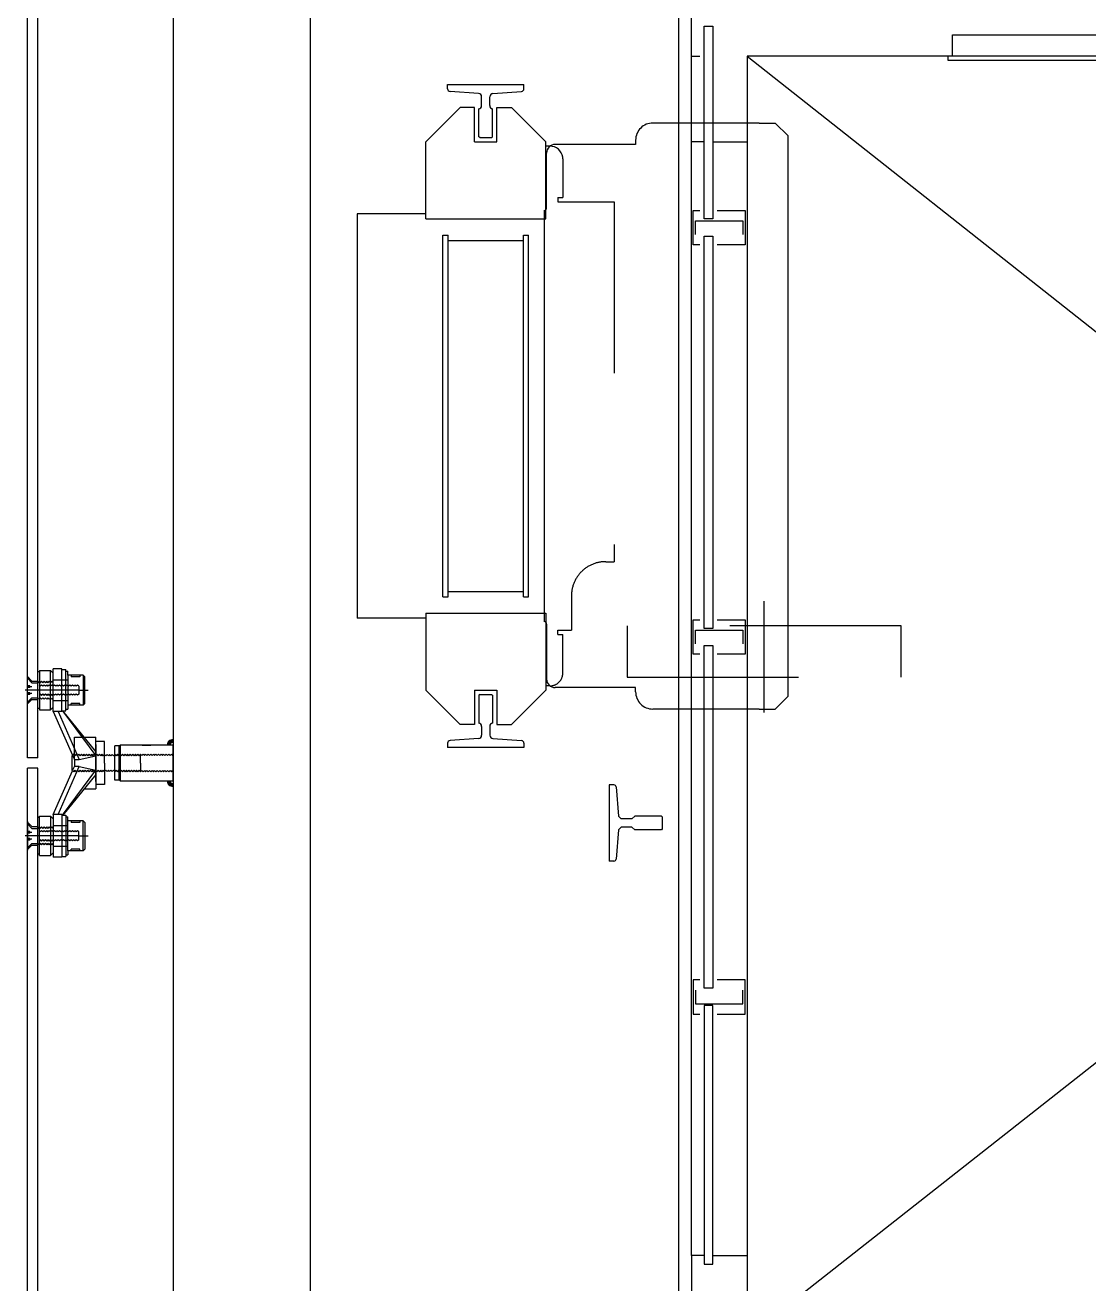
# Model space of a CAD drawing. Header units: millimetres. Extents: x -7718 to 421089, y 87466 to 341395.
# Drawn here: x 307850 to 309092, y 213946 to 215415 of the extents above; entities that cross this region are included whole.
import ezdxf

# ---------------------------------------------------------------- set-up
doc = ezdxf.new("R2010")
doc.units = ezdxf.units.MM
doc.header["$LTSCALE"] = 200
doc.header["$MEASUREMENT"] = 0
for name, pattern in [('CENTER', [65, 60, -2, 1, -2]), ('CENTER1', [8, 6, -1, 0, -1]), ('DASH_2', [34, 30, -1.5, 1, -1.5]), ('HIDDEN', [2, 1, -1])]:
    doc.linetypes.add(name, pattern=pattern)
doc.layers.add('e-plan', color=9, linetype='CONTINUOUS')

msp = doc.modelspace()

# ---------------------------------------------------------------- linework, layer by layer
at = {"layer": 'e-plan'}
for p, q in [((307852.6, 214559.6), (307852.6, 216148.6)), ((307864.6, 214559.6), (307864.6, 216148.6)), ((308022.6, 215859.4), (308022.6, 213608.6)), ((308182.6, 215825.3), (308182.6, 213608.6)), ((308642.6, 215188.6), (308642.6, 215413.6)), ((308642.6, 215413.6), (308652.6, 215413.6)), ((308652.6, 215413.6), (308652.6, 215188.6)), ((308932.5, 215378.6), (308932.5, 215403.6)), ((308932.5, 215403.6), (309102.5, 215403.6)), ((308627.6, 215278.6), (308627.6, 215378.6)), ((308627.6, 215378.6), (308637.6, 215378.6)), ((308692.6, 215378.6), (308692.6, 215300.6)), ((309142.6, 215378.6), (308692.6, 215378.6)), ((308927.5, 215373.6), (308927.5, 215378.6)), ((309107.5, 215373.6), (308927.5, 215373.6)), ((308343.1, 215340.5), (308343.1, 215345.6)), ((308343.1, 215345.6), (308432.1, 215345.6)), ((308432.1, 215340.5), (308432.1, 215345.6)), ((308379.1, 215335.1), (308345.9, 215337.5)), ((308382.8, 215320.9), (308382.8, 215331.1)), ((308392.3, 215320.9), (308392.3, 215331.1)), ((308396, 215335.1), (308429.3, 215337.5)), ((308317.6, 215278.6), (308357.6, 215318.6)), ((308374.6, 215318.6), (308357.6, 215318.6)), ((308374.6, 215278.6), (308374.6, 215318.6)), ((308379.6, 215284.6), (308379.6, 215317)), ((308395.5, 215284.6), (308395.5, 215317)), ((308400.6, 215278.6), (308400.6, 215318.6)), ((308400.6, 215318.6), (308417.6, 215318.6)), ((308457.6, 215278.6), (308417.6, 215318.6)), ((308706.6, 215300.6), (308582.6, 215300.6)), ((308706.6, 215300.6), (308725.6, 215300.6)), ((308740.6, 215285.6), (308725.6, 215300.6)), ((308380.6, 215283.6), (308379.6, 215284.6)), ((308394.5, 215283.6), (308395.5, 215284.6)), ((308740.6, 214631.6), (308740.6, 215285.6)), ((308317.6, 215188.6), (308317.6, 215278.6)), ((308374.6, 215278.6), (308400.6, 215278.6)), ((308380.6, 215283.6), (308394.5, 215283.6)), ((308457.6, 215188.6), (308457.6, 215278.6)), ((308462.6, 215273.6), (308457.6, 215273.6)), ((308553.6, 215275.6), (308468.6, 215275.6)), ((308562.6, 215275.6), (308553.6, 215275.6)), ((308562.6, 215280.6), (308562.6, 215275.6)), ((308642.6, 215278.6), (308627.6, 215278.6)), ((308652.6, 215278.6), (308692.6, 215278.6)), ((308458.6, 215201.6), (308458.6, 215265.6)), ((308477.6, 215258.6), (308477.6, 215213.6)), ((308471.6, 215213.6), (308477.6, 215213.6)), ((308471.6, 215213.6), (308471.6, 215208.6)), ((308455.6, 215198.6), (308455.6, 214718.6)), ((308471.6, 215208.6), (308537.6, 215208.6)), ((308629.6, 215158.6), (308629.6, 215198.6)), ((308629.6, 215198.6), (308637.6, 215198.6)), ((308657.6, 215198.6), (308690.6, 215198.6)), ((308690.6, 215198.6), (308690.6, 215158.6)), ((308237.6, 215194.6), (308237.6, 214722.6)), ((308317.6, 215194.6), (308237.6, 215194.6)), ((308317.6, 215188.6), (308457.6, 215188.6)), ((308632.6, 215170.6), (308632.6, 215186.6)), ((308632.6, 215186.6), (308687.6, 215186.6)), ((308652.6, 215188.6), (308642.6, 215188.6)), ((308687.6, 215186.6), (308687.6, 215170.6)), ((308337.6, 214747.6), (308337.6, 215169.6)), ((308337.6, 215169.6), (308343.6, 215169.6)), ((308343.6, 214747.6), (308343.6, 215169.6)), ((308431.6, 214747.6), (308431.6, 215169.6)), ((308431.6, 215169.6), (308437.6, 215169.6)), ((308437.6, 214747.6), (308437.6, 215169.6)), ((308642.6, 214710.6), (308642.6, 215168.6)), ((308642.6, 215168.6), (308652.6, 215168.6)), ((308652.6, 215168.6), (308652.6, 214710.6)), ((308343.6, 215163.6), (308431.6, 215163.6)), ((308637.6, 215158.6), (308629.6, 215158.6)), ((308690.6, 215158.6), (308657.6, 215158.6)), ((308337.6, 214747.6), (308343.6, 214747.6)), ((308343.6, 214753.6), (308431.6, 214753.6)), ((308431.6, 214747.6), (308437.6, 214747.6)), ((308317.6, 214728.6), (308457.6, 214728.6)), ((308317.6, 214728.6), (308317.6, 214638.6)), ((308457.6, 214728.6), (308457.6, 214638.6)), ((308317.6, 214722.6), (308237.6, 214722.6)), ((308458.6, 214715.6), (308458.6, 214651.6)), ((308629.6, 214680.6), (308629.6, 214720.6)), ((308629.6, 214720.6), (308637.6, 214720.6)), ((308657.6, 214720.6), (308690.6, 214720.6)), ((308690.6, 214720.6), (308690.6, 214680.6)), ((308632.6, 214692.6), (308632.6, 214708.6)), ((308632.6, 214708.6), (308687.6, 214708.6)), ((308652.6, 214710.6), (308642.6, 214710.6)), ((308687.6, 214708.6), (308687.6, 214692.6)), ((308642.6, 214290.6), (308642.6, 214690.6)), ((308642.6, 214690.6), (308652.6, 214690.6)), ((308652.6, 214690.6), (308652.6, 214290.6)), ((308637.6, 214680.6), (308629.6, 214680.6)), ((308690.6, 214680.6), (308657.6, 214680.6)), ((308317.6, 214638.6), (308357.6, 214598.6)), ((308374.6, 214638.6), (308400.6, 214638.6)), ((308374.6, 214638.6), (308374.6, 214598.6)), ((308400.6, 214638.6), (308400.6, 214598.6)), ((308457.6, 214638.6), (308417.6, 214598.6)), ((308562.6, 214641.6), (308468.6, 214641.6)), ((308562.6, 214636.6), (308562.6, 214641.6)), ((308380.6, 214633.6), (308379.6, 214632.6)), ((308379.6, 214632.6), (308379.6, 214600.2)), ((308380.6, 214633.6), (308394.5, 214633.6)), ((308394.5, 214633.6), (308395.5, 214632.6)), ((308395.5, 214632.6), (308395.5, 214600.2)), ((308740.6, 214631.6), (308725.6, 214616.6)), ((308706.6, 214616.6), (308582.6, 214616.6)), ((308692.6, 214616.6), (308692.6, 213878.6)), ((308706.6, 214616.6), (308725.6, 214616.6)), ((308374.6, 214598.6), (308357.6, 214598.6)), ((308382.8, 214596.3), (308382.8, 214586.1)), ((308392.3, 214596.3), (308392.3, 214586.1)), ((308400.6, 214598.6), (308417.6, 214598.6)), ((308379.1, 214582.1), (308345.9, 214579.7)), ((308396, 214582.1), (308429.3, 214579.7)), ((308022.6, 214532.6), (308022.6, 214574.6)), ((308343.1, 214576.7), (308343.1, 214571.6)), ((308432.1, 214571.6), (308343.1, 214571.6)), ((308432.1, 214576.7), (308432.1, 214571.6)), ((307864.6, 214559.6), (307852.6, 214559.6)), ((307852.6, 213620.6), (307852.6, 214547.6)), ((307864.6, 214547.6), (307852.6, 214547.6)), ((307864.6, 213620.6), (307864.6, 214547.6)), ((308531.6, 214528.1), (308531.6, 214439.1)), ((308537.2, 214528.1), (308531.6, 214528.1)), ((308539.7, 214525.7), (308542.4, 214491.6)), ((308542.4, 214491.6), (308545.6, 214488.3)), ((308561.6, 214491.6), (308558.3, 214488.3)), ((308592.6, 214491.6), (308561.6, 214491.6)), ((308593.6, 214490.6), (308592.6, 214491.6)), ((308542.4, 214475.6), (308545.6, 214478.8)), ((308558.3, 214488.3), (308545.6, 214488.3)), ((308558.3, 214478.8), (308545.6, 214478.8)), ((308561.6, 214475.6), (308558.3, 214478.8)), ((308593.6, 214476.6), (308592.6, 214475.6)), ((308593.6, 214490.6), (308593.6, 214476.6)), ((308542.4, 214475.6), (308539.7, 214441.4)), ((308592.6, 214475.6), (308561.6, 214475.6)), ((308537.2, 214439.1), (308531.6, 214439.1)), ((308637.6, 214300.6), (308629.6, 214300.6)), ((308629.6, 214300.6), (308629.6, 214260.6)), ((308690.6, 214300.6), (308657.6, 214300.6)), ((308690.6, 214260.6), (308690.6, 214300.6)), ((308632.6, 214288.6), (308632.6, 214272.6)), ((308652.6, 214290.6), (308642.6, 214290.6)), ((308687.6, 214272.6), (308687.6, 214288.6)), ((308632.6, 214272.6), (308687.6, 214272.6)), ((308652.6, 214270.6), (308642.6, 214270.6)), ((308642.6, 214270.6), (308642.6, 213968.6)), ((308652.6, 213968.6), (308652.6, 214270.6)), ((308629.6, 214260.6), (308637.6, 214260.6)), ((308657.6, 214260.6), (308690.6, 214260.6)), ((308642.6, 213978.6), (308627.6, 213978.6)), ((308627.6, 213978.6), (308627.6, 213878.6)), ((308652.6, 213978.6), (308692.6, 213978.6)), ((308642.6, 213968.6), (308652.6, 213968.6))]:
    msp.add_line(p, q, dxfattribs=at)
at = {"layer": 'e-plan', "linetype": 'Continuous'}
for p, q in [((308612.6, 215433.6), (308612.6, 215300.6)), ((308627.6, 215300.6), (308627.6, 215443.6)), ((307852.6, 214621.8), (307852.6, 214655.4)), ((307857.8, 214649.3), (307852.6, 214654.6)), ((307866.6, 214660.1), (307864.6, 214660.1)), ((307866.6, 214661.6), (307879.6, 214661.6)), ((307866.6, 214661.6), (307866.6, 214648.6)), ((307879.6, 214647.3), (307879.6, 214661.6)), ((307882.6, 214647.6), (307882.6, 214663.6)), ((307892.6, 214663.6), (307882.6, 214663.6)), ((307892.6, 214613.6), (307892.6, 214663.6)), ((307892.6, 214662.6), (307897.6, 214662.6)), ((307897.6, 214614.6), (307897.6, 214662.6)), ((307897.6, 214660.6), (307899.6, 214660.6)), ((307917.6, 214656.1), (307899.6, 214656.1)), ((307913.6, 214654.1), (307903.6, 214654.1)), ((307919.6, 214654.1), (307917.6, 214656.1)), ((307919.6, 214623.1), (307919.6, 214654.1)), ((307855.6, 214641.9), (307855.6, 214643.3)), ((307857.8, 214649.3), (307864.6, 214649.3)), ((307857.8, 214647.3), (307864.6, 214647.3)), ((307866.6, 214648.3), (307866.6, 214644.4)), ((307866.6, 214644.1), (307866.6, 214633.1)), ((307879.6, 214615.6), (307879.6, 214647.3)), ((307882.6, 214634.1), (307882.6, 214647.3)), ((307857.8, 214627.8), (307852.6, 214622.6)), ((307855.6, 214633.9), (307855.6, 214635.3)), ((307857.8, 214629.8), (307864.6, 214629.8)), ((307857.8, 214627.8), (307864.6, 214627.8)), ((307866.6, 214632.8), (307866.6, 214628.8)), ((307866.6, 214628.6), (307866.6, 214617.1)), ((307882.6, 214629.8), (307882.6, 214633.8)), ((307882.6, 214613.6), (307882.6, 214629.6)), ((307913.6, 214623.1), (307903.6, 214623.1)), ((307917.6, 214621.1), (307919.6, 214623.1)), ((307866.6, 214617.1), (307864.6, 214617.1)), ((307866.6, 214617.1), (307866.6, 214615.6)), ((307866.6, 214615.6), (307879.6, 214615.6)), ((307892.6, 214613.6), (307882.6, 214613.6)), ((307882.8, 214613.6), (307905.3, 214562.6)), ((307888.3, 214613.6), (307913, 214557.5)), ((307892.6, 214614.6), (307897.6, 214614.6)), ((307893.6, 214614.6), (307932.6, 214561.9)), ((307932.6, 214566.9), (307893.8, 214614.6)), ((307897.6, 214616.6), (307899.6, 214616.6)), ((307917.6, 214621.1), (307899.6, 214621.1)), ((308612.6, 214616.6), (308612.6, 213823.6)), ((308627.6, 213978.6), (308627.6, 214616.6)), ((307907.6, 214557.5), (307907.6, 214583.6)), ((307907.6, 214583.6), (307932.6, 214583.6)), ((307932.6, 214553.6), (307932.6, 214583.6)), ((307932.6, 214575.1), (307932.6, 214553.6)), ((307932.6, 214575.1), (307932.6, 214553.6)), ((307942.6, 214563.9), (307942.6, 214578.6)), ((307959.7, 214573.6), (307954.7, 214573.6)), ((307954.7, 214563.8), (307954.7, 214573.6)), ((307959.7, 214573.6), (307960.7, 214574.6)), ((307959.7, 214533.6), (307959.7, 214573.6)), ((308022.6, 214574.6), (307960.7, 214574.6)), ((307960.7, 214574.6), (307960.7, 214532.6)), ((307986.7, 214574.6), (307996.6, 214574.6)), ((307888.3, 214493.6), (307913, 214549.7)), ((307904.9, 214544.9), (307904.9, 214562.3)), ((307905.4, 214562.4), (307907.6, 214557.5)), ((307905.4, 214544.8), (307907.6, 214549.7)), ((307907.6, 214557.5), (307907.6, 214549.7)), ((307907.6, 214557.5), (307913, 214557.5)), ((307913, 214549.7), (307907.6, 214549.7)), ((307913, 214557.5), (307932.6, 214561.8)), ((307913, 214549.7), (307932.6, 214545.3)), ((307932.6, 214553.6), (307932.6, 214523.6)), ((307932.6, 214532.1), (307932.6, 214553.6)), ((307932.6, 214553.6), (307932.6, 214532.1)), ((307942.6, 214553.6), (307942.6, 214563.6)), ((307942.6, 214553.6), (307942.6, 214543.6)), ((307954.7, 214543.7), (307954.7, 214563.5)), ((307882.8, 214493.6), (307905.3, 214544.6)), ((307893.6, 214492.6), (307932.6, 214545.3)), ((307932.6, 214540.3), (307893.8, 214492.6)), ((307942.6, 214543.3), (307942.6, 214528.6)), ((307954.7, 214533.6), (307954.7, 214543.4)), ((307919, 214523.6), (307932.6, 214523.6)), ((307959.7, 214533.6), (307954.7, 214533.6)), ((307960.7, 214532.6), (307959.7, 214533.6)), ((307960.7, 214532.6), (308022.6, 214532.6)), ((307866.6, 214490.1), (307866.6, 214491.6)), ((307866.6, 214491.6), (307879.6, 214491.6)), ((307879.6, 214491.6), (307879.6, 214459.8)), ((307882.6, 214493.6), (307882.6, 214477.6)), ((307892.6, 214493.6), (307882.6, 214493.6)), ((307892.6, 214493.6), (307892.6, 214443.6)), ((307892.6, 214492.6), (307897.6, 214492.6)), ((307897.6, 214492.6), (307897.6, 214444.6)), ((307852.6, 214485.4), (307852.6, 214451.8)), ((307857.8, 214479.3), (307852.6, 214484.6)), ((307857.8, 214479.3), (307864.6, 214479.3)), ((307857.8, 214477.3), (307864.6, 214477.3)), ((307866.6, 214490.1), (307864.6, 214490.1)), ((307866.6, 214478.6), (307866.6, 214490.1)), ((307866.6, 214474.4), (307866.6, 214478.3)), ((307882.6, 214477.3), (307882.6, 214473.4)), ((307897.6, 214490.6), (307899.6, 214490.6)), ((307917.6, 214486.1), (307899.6, 214486.1)), ((307913.6, 214484.1), (307903.6, 214484.1)), ((307917.6, 214486.1), (307919.6, 214484.1)), ((307919.6, 214484.1), (307919.6, 214453.1)), ((307855.6, 214473.3), (307855.6, 214471.9)), ((307855.6, 214465.3), (307855.6, 214463.9)), ((307866.6, 214463.1), (307866.6, 214474.1)), ((307866.6, 214458.8), (307866.6, 214462.8)), ((307882.6, 214473.1), (307882.6, 214459.8)), ((307857.8, 214457.8), (307852.6, 214452.6)), ((307857.8, 214459.8), (307864.6, 214459.8)), ((307857.8, 214457.8), (307864.6, 214457.8)), ((307866.6, 214447.1), (307864.6, 214447.1)), ((307866.6, 214445.6), (307866.6, 214458.6)), ((307879.6, 214459.8), (307879.6, 214445.6)), ((307882.6, 214459.6), (307882.6, 214443.6)), ((307917.6, 214451.1), (307899.6, 214451.1)), ((307913.6, 214453.1), (307903.6, 214453.1)), ((307919.6, 214453.1), (307917.6, 214451.1)), ((307866.6, 214445.6), (307879.6, 214445.6)), ((307892.6, 214443.6), (307882.6, 214443.6)), ((307892.6, 214444.6), (307897.6, 214444.6)), ((307897.6, 214446.6), (307899.6, 214446.6))]:
    msp.add_line(p, q, dxfattribs=at)
at = {"layer": 'e-plan', "ltscale": 2}
for p, q in [((308692.6, 213883.6), (310592.6, 215378.6)), ((308692.6, 215378.6), (310592.6, 213878.6))]:
    msp.add_line(p, q, dxfattribs=at)
at = {"layer": 'e-plan', "linetype": 'CENTER'}
for p, q in [((308612.6, 215300.6), (308612.6, 214616.6)), ((308627.6, 214616.6), (308627.6, 215300.6)), ((308692.6, 215300.6), (308692.6, 214616.6)), ((308712.6, 214612.6), (308712.6, 214742.5))]:
    msp.add_line(p, q, dxfattribs=at)
at = {"layer": 'e-plan', "linetype": 'HIDDEN'}
for p, q in [((308537.6, 215208.6), (308537.6, 214788.6)), ((308527.6, 214788.6), (308537.6, 214788.6)), ((308487.6, 214748.6), (308487.6, 214708.6)), ((308872.6, 214713.6), (308552.6, 214713.6)), ((308552.6, 214713.6), (308552.6, 214653.6)), ((308872.6, 214653.6), (308872.6, 214713.6)), ((308471.6, 214708.6), (308487.6, 214708.6)), ((308471.6, 214703.6), (308471.6, 214708.6)), ((308471.6, 214703.6), (308477.6, 214703.6)), ((308477.6, 214658.6), (308477.6, 214703.6)), ((308552.6, 214653.6), (308872.6, 214653.6)), ((308462.6, 214643.6), (308457.6, 214643.6))]:
    msp.add_line(p, q, dxfattribs=at)
at = {"layer": 'e-plan', "linetype": 'CENTER1'}
for p, q in [((307852.6, 214652.6), (307857.8, 214647.3)), ((307879.6, 214661.6), (307882.6, 214658.6)), ((307899.6, 214656.1), (307899.6, 214660.6)), ((307899.6, 214656.1), (307899.6, 214618.4)), ((307903.6, 214656.1), (307903.6, 214654.1)), ((307913.6, 214656.1), (307913.6, 214654.1)), ((307917.6, 214656.1), (307917.6, 214621.1)), ((307912.6, 214638.6), (307850, 214638.6)), ((307855.3, 214643.6), (307852.6, 214643.6)), ((307857.6, 214642.6), (307852.6, 214642.6)), ((307855.3, 214641.6), (307852.6, 214641.6)), ((307866.1, 214648.8), (307864.6, 214647.3)), ((307867.6, 214647.3), (307866.1, 214648.8)), ((307867.6, 214647.6), (307866.6, 214648.6)), ((307867.6, 214643.4), (307866.6, 214644.4)), ((307867.6, 214643.1), (307866.6, 214644.1)), ((307867.6, 214643.1), (307866.6, 214644.1)), ((307869.1, 214649.1), (307867.6, 214647.6)), ((307869.1, 214648.8), (307867.6, 214647.3)), ((307869.1, 214644.9), (307867.6, 214643.4)), ((307869.1, 214644.6), (307867.6, 214643.1)), ((307869.1, 214644.6), (307867.6, 214643.1)), ((307870.6, 214647.6), (307869.1, 214649.1)), ((307870.6, 214647.3), (307869.1, 214648.8)), ((307870.6, 214643.4), (307869.1, 214644.9)), ((307870.6, 214643.1), (307869.1, 214644.6)), ((307870.6, 214643.1), (307869.1, 214644.6)), ((307872.1, 214649.1), (307870.6, 214647.6)), ((307872.1, 214648.8), (307870.6, 214647.3)), ((307872.1, 214644.9), (307870.6, 214643.4)), ((307872.1, 214644.6), (307870.6, 214643.1)), ((307872.1, 214644.6), (307870.6, 214643.1)), ((307873.6, 214647.6), (307872.1, 214649.1)), ((307873.6, 214647.3), (307872.1, 214648.8)), ((307873.6, 214643.4), (307872.1, 214644.9)), ((307873.6, 214643.1), (307872.1, 214644.6)), ((307873.6, 214643.1), (307872.1, 214644.6)), ((307875.1, 214649.1), (307873.6, 214647.6)), ((307875.1, 214648.8), (307873.6, 214647.3)), ((307875.1, 214644.9), (307873.6, 214643.4)), ((307875.1, 214644.6), (307873.6, 214643.1)), ((307875.1, 214644.6), (307873.6, 214643.1)), ((307876.6, 214647.6), (307875.1, 214649.1)), ((307876.6, 214647.3), (307875.1, 214648.8)), ((307876.6, 214643.4), (307875.1, 214644.9)), ((307876.6, 214643.1), (307875.1, 214644.6)), ((307876.6, 214643.1), (307875.1, 214644.6)), ((307878.1, 214649.1), (307876.6, 214647.6)), ((307878.1, 214648.8), (307876.6, 214647.3)), ((307878.1, 214644.9), (307876.6, 214643.4)), ((307878.1, 214644.6), (307876.6, 214643.1)), ((307878.1, 214644.6), (307876.6, 214643.1)), ((307879.6, 214647.6), (307878.1, 214649.1)), ((307879.6, 214647.3), (307878.1, 214648.8)), ((307879.6, 214643.4), (307878.1, 214644.9)), ((307879.6, 214643.1), (307878.1, 214644.6)), ((307879.6, 214643.1), (307878.1, 214644.6)), ((307881.1, 214649.1), (307879.6, 214647.6)), ((307881.1, 214648.8), (307879.6, 214647.3)), ((307881.1, 214644.9), (307879.6, 214643.4)), ((307881.1, 214644.6), (307879.6, 214643.1)), ((307881.1, 214644.6), (307879.6, 214643.1)), ((307882.6, 214647.6), (307881.1, 214649.1)), ((307882.6, 214647.3), (307881.1, 214648.8)), ((307882.6, 214643.4), (307881.1, 214644.9)), ((307882.6, 214643.1), (307881.1, 214644.6)), ((307882.6, 214643.1), (307881.1, 214644.6)), ((307884.1, 214644.6), (307882.6, 214643.1)), ((307885.6, 214643.1), (307884.1, 214644.6)), ((307887.1, 214644.6), (307885.6, 214643.1)), ((307888.6, 214643.1), (307887.1, 214644.6)), ((307890.1, 214644.6), (307888.6, 214643.1)), ((307891.6, 214643.1), (307890.1, 214644.6)), ((307893.1, 214644.6), (307891.6, 214643.1)), ((307894.6, 214643.1), (307893.1, 214644.6)), ((307896.1, 214644.6), (307894.6, 214643.1)), ((307897.6, 214643.1), (307896.1, 214644.6)), ((307899.1, 214644.6), (307897.6, 214643.1)), ((307900.6, 214643.1), (307899.1, 214644.6)), ((307902.1, 214644.6), (307900.6, 214643.1)), ((307903.6, 214643.1), (307902.1, 214644.6)), ((307905.1, 214644.6), (307903.6, 214643.1)), ((307906.6, 214643.1), (307905.1, 214644.6)), ((307908.1, 214644.6), (307906.6, 214643.1)), ((307909.6, 214643.1), (307908.1, 214644.6)), ((307911.1, 214644.6), (307909.6, 214643.1)), ((307912.6, 214643.1), (307911.1, 214644.6)), ((307912.6, 214643.1), (307912.6, 214634.1)), ((307912.6, 214638.6), (307923.6, 214638.6)), ((307855.3, 214635.6), (307852.6, 214635.6)), ((307857.6, 214634.6), (307852.6, 214634.6)), ((307855.3, 214633.6), (307852.6, 214633.6)), ((307852.6, 214624.6), (307857.8, 214629.8)), ((307866.1, 214628.3), (307864.6, 214629.8)), ((307867.6, 214629.8), (307866.1, 214628.3)), ((307867.6, 214629.8), (307866.1, 214628.3)), ((307867.6, 214634.1), (307866.6, 214633.1)), ((307867.6, 214634.1), (307866.6, 214633.1)), ((307867.6, 214634.1), (307866.6, 214633.1)), ((307867.6, 214633.8), (307866.6, 214632.8)), ((307867.6, 214629.6), (307866.6, 214628.6)), ((307869.1, 214632.6), (307867.6, 214634.1)), ((307869.1, 214632.6), (307867.6, 214634.1)), ((307869.1, 214632.6), (307867.6, 214634.1)), ((307869.1, 214632.3), (307867.6, 214633.8)), ((307869.1, 214628.3), (307867.6, 214629.8)), ((307869.1, 214628.3), (307867.6, 214629.8)), ((307869.1, 214628.1), (307867.6, 214629.6)), ((307870.6, 214634.1), (307869.1, 214632.6)), ((307870.6, 214634.1), (307869.1, 214632.6)), ((307870.6, 214634.1), (307869.1, 214632.6)), ((307870.6, 214633.8), (307869.1, 214632.3)), ((307870.6, 214629.8), (307869.1, 214628.3)), ((307870.6, 214629.8), (307869.1, 214628.3)), ((307870.6, 214629.6), (307869.1, 214628.1)), ((307872.1, 214632.6), (307870.6, 214634.1)), ((307872.1, 214632.6), (307870.6, 214634.1)), ((307872.1, 214632.6), (307870.6, 214634.1)), ((307872.1, 214632.3), (307870.6, 214633.8)), ((307872.1, 214628.3), (307870.6, 214629.8)), ((307872.1, 214628.3), (307870.6, 214629.8)), ((307872.1, 214628.1), (307870.6, 214629.6)), ((307873.6, 214634.1), (307872.1, 214632.6)), ((307873.6, 214634.1), (307872.1, 214632.6)), ((307873.6, 214634.1), (307872.1, 214632.6)), ((307873.6, 214633.8), (307872.1, 214632.3)), ((307873.6, 214629.8), (307872.1, 214628.3)), ((307873.6, 214629.8), (307872.1, 214628.3)), ((307873.6, 214629.6), (307872.1, 214628.1)), ((307875.1, 214632.6), (307873.6, 214634.1)), ((307875.1, 214632.6), (307873.6, 214634.1)), ((307875.1, 214632.6), (307873.6, 214634.1)), ((307875.1, 214632.3), (307873.6, 214633.8)), ((307875.1, 214628.3), (307873.6, 214629.8)), ((307875.1, 214628.3), (307873.6, 214629.8)), ((307875.1, 214628.1), (307873.6, 214629.6)), ((307876.6, 214634.1), (307875.1, 214632.6)), ((307876.6, 214634.1), (307875.1, 214632.6)), ((307876.6, 214634.1), (307875.1, 214632.6)), ((307876.6, 214633.8), (307875.1, 214632.3)), ((307876.6, 214629.8), (307875.1, 214628.3)), ((307876.6, 214629.8), (307875.1, 214628.3)), ((307876.6, 214629.6), (307875.1, 214628.1)), ((307878.1, 214632.6), (307876.6, 214634.1)), ((307878.1, 214632.6), (307876.6, 214634.1)), ((307878.1, 214632.6), (307876.6, 214634.1)), ((307878.1, 214632.3), (307876.6, 214633.8)), ((307878.1, 214628.3), (307876.6, 214629.8)), ((307878.1, 214628.3), (307876.6, 214629.8)), ((307878.1, 214628.1), (307876.6, 214629.6)), ((307879.6, 214634.1), (307878.1, 214632.6)), ((307879.6, 214634.1), (307878.1, 214632.6)), ((307879.6, 214634.1), (307878.1, 214632.6)), ((307879.6, 214633.8), (307878.1, 214632.3)), ((307879.6, 214629.8), (307878.1, 214628.3)), ((307879.6, 214629.8), (307878.1, 214628.3)), ((307879.6, 214629.6), (307878.1, 214628.1)), ((307881.1, 214632.6), (307879.6, 214634.1)), ((307881.1, 214632.6), (307879.6, 214634.1)), ((307881.1, 214632.6), (307879.6, 214634.1)), ((307881.1, 214632.3), (307879.6, 214633.8)), ((307881.1, 214628.3), (307879.6, 214629.8)), ((307881.1, 214628.3), (307879.6, 214629.8)), ((307881.1, 214628.1), (307879.6, 214629.6)), ((307882.6, 214634.1), (307881.1, 214632.6)), ((307882.6, 214634.1), (307881.1, 214632.6)), ((307882.6, 214634.1), (307881.1, 214632.6)), ((307882.6, 214633.8), (307881.1, 214632.3)), ((307882.6, 214629.8), (307881.1, 214628.3)), ((307882.6, 214629.8), (307881.1, 214628.3)), ((307882.6, 214629.6), (307881.1, 214628.1)), ((307884.1, 214632.6), (307882.6, 214634.1)), ((307885.6, 214634.1), (307884.1, 214632.6)), ((307887.1, 214632.6), (307885.6, 214634.1)), ((307888.6, 214634.1), (307887.1, 214632.6)), ((307890.1, 214632.6), (307888.6, 214634.1)), ((307891.6, 214634.1), (307890.1, 214632.6)), ((307893.1, 214632.6), (307891.6, 214634.1)), ((307894.6, 214634.1), (307893.1, 214632.6)), ((307896.1, 214632.6), (307894.6, 214634.1)), ((307897.6, 214634.1), (307896.1, 214632.6)), ((307899.1, 214632.6), (307897.6, 214634.1)), ((307900.6, 214634.1), (307899.1, 214632.6)), ((307902.1, 214632.6), (307900.6, 214634.1)), ((307903.6, 214634.1), (307902.1, 214632.6)), ((307905.1, 214632.6), (307903.6, 214634.1)), ((307903.6, 214621.1), (307903.6, 214623.1)), ((307906.6, 214634.1), (307905.1, 214632.6)), ((307908.1, 214632.6), (307906.6, 214634.1)), ((307909.6, 214634.1), (307908.1, 214632.6)), ((307911.1, 214632.6), (307909.6, 214634.1)), ((307912.6, 214634.1), (307911.1, 214632.6)), ((307913.6, 214621.1), (307913.6, 214623.1)), ((307879.6, 214615.6), (307882.6, 214618.6)), ((307899.6, 214618.4), (307899.6, 214616.6)), ((307905.1, 214562.1), (307904.9, 214562.3)), ((307905.1, 214562.1), (307904.9, 214562.3)), ((307906.6, 214563.6), (307905.1, 214562.1)), ((307906.6, 214563.6), (307905.1, 214562.1)), ((307906.6, 214563.9), (307905.3, 214562.6)), ((307908.1, 214562.4), (307906.6, 214563.9)), ((307908.1, 214562.1), (307906.6, 214563.6)), ((307908.1, 214562.1), (307906.6, 214563.6)), ((307909.6, 214563.9), (307908.1, 214562.4)), ((307909.6, 214563.6), (307908.1, 214562.1)), ((307909.6, 214563.6), (307908.1, 214562.1)), ((307911.1, 214562.4), (307909.6, 214563.9)), ((307911.1, 214562.1), (307909.6, 214563.6)), ((307911.1, 214562.1), (307909.6, 214563.6)), ((307912.6, 214563.9), (307911.1, 214562.4)), ((307912.6, 214563.6), (307911.1, 214562.1)), ((307912.6, 214563.6), (307911.1, 214562.1)), ((307914.1, 214562.4), (307912.6, 214563.9)), ((307914.1, 214562.1), (307912.6, 214563.6)), ((307914.1, 214562.1), (307912.6, 214563.6)), ((307915.6, 214563.9), (307914.1, 214562.4)), ((307915.6, 214563.6), (307914.1, 214562.1)), ((307915.6, 214563.6), (307914.1, 214562.1)), ((307917.1, 214562.4), (307915.6, 214563.9)), ((307917.1, 214562.1), (307915.6, 214563.6)), ((307917.1, 214562.1), (307915.6, 214563.6)), ((307918.6, 214563.9), (307917.1, 214562.4)), ((307918.6, 214563.6), (307917.1, 214562.1)), ((307920.1, 214562.4), (307918.6, 214563.9)), ((307920.1, 214562.1), (307918.6, 214563.6)), ((307921.6, 214563.9), (307920.1, 214562.4)), ((307921.6, 214563.6), (307920.1, 214562.1)), ((307923.1, 214562.4), (307921.6, 214563.9)), ((307923.1, 214562.1), (307921.6, 214563.6)), ((307924.6, 214563.9), (307923.1, 214562.4)), ((307924.6, 214563.6), (307923.1, 214562.1)), ((307926.1, 214562.4), (307924.6, 214563.9)), ((307926.1, 214562.1), (307924.6, 214563.6)), ((307927.6, 214563.9), (307926.1, 214562.4)), ((307927.6, 214563.6), (307926.1, 214562.1)), ((307929.1, 214562.4), (307927.6, 214563.9)), ((307929.1, 214562.1), (307927.6, 214563.6)), ((307929.1, 214562.4), (307928.1, 214563.4)), ((307930.6, 214563.9), (307929.1, 214562.4)), ((307930.6, 214563.6), (307929.1, 214562.1)), ((307932.1, 214562.4), (307930.6, 214563.9)), ((307932.1, 214562.1), (307930.6, 214563.6)), ((307933.6, 214563.9), (307932.1, 214562.4)), ((307933.6, 214563.6), (307932.1, 214562.1)), ((307935.1, 214562.4), (307933.6, 214563.9)), ((307935.1, 214562.1), (307933.6, 214563.6)), ((307936.6, 214563.9), (307935.1, 214562.4)), ((307936.6, 214563.6), (307935.1, 214562.1)), ((307938.1, 214562.4), (307936.6, 214563.9)), ((307938.1, 214562.1), (307936.6, 214563.6)), ((307939.6, 214563.9), (307938.1, 214562.4)), ((307939.6, 214563.6), (307938.1, 214562.1)), ((307941.1, 214562.4), (307939.6, 214563.9)), ((307941.1, 214562.1), (307939.6, 214563.6)), ((307941.1, 214562.1), (307940.1, 214563.1)), ((307941.1, 214562.1), (307940.1, 214563.1)), ((307942.6, 214563.9), (307941.1, 214562.4)), ((307942.6, 214563.6), (307941.1, 214562.1)), ((307942.6, 214563.6), (307941.1, 214562.1)), ((307942.6, 214563.6), (307941.1, 214562.1)), ((307944.1, 214562.1), (307942.6, 214563.6)), ((307944.1, 214562.1), (307942.6, 214563.6)), ((307944.1, 214562.1), (307942.6, 214563.6)), ((307945.6, 214563.6), (307944.1, 214562.1)), ((307945.6, 214563.6), (307944.1, 214562.1)), ((307945.6, 214563.6), (307944.1, 214562.1)), ((307947.1, 214562.1), (307945.6, 214563.6)), ((307947.1, 214562.1), (307945.6, 214563.6)), ((307948.6, 214563.6), (307947.1, 214562.1)), ((307948.6, 214563.6), (307947.1, 214562.1)), ((307950.1, 214562.1), (307948.6, 214563.6)), ((307950.1, 214562.1), (307948.6, 214563.6)), ((307951.6, 214563.6), (307950.1, 214562.1)), ((307951.6, 214563.6), (307950.1, 214562.1)), ((307953.1, 214562.1), (307951.6, 214563.6)), ((307953.1, 214562.1), (307951.6, 214563.6)), ((307954.6, 214563.6), (307953.1, 214562.1)), ((307954.6, 214563.6), (307953.1, 214562.1)), ((307956.1, 214562.1), (307954.6, 214563.6)), ((307956.1, 214562.1), (307954.6, 214563.6)), ((307956.1, 214562.4), (307954.7, 214563.8)), ((307957.6, 214563.9), (307956.1, 214562.4)), ((307957.6, 214563.6), (307956.1, 214562.1)), ((307959.1, 214562.4), (307957.6, 214563.9)), ((307959.1, 214562.1), (307957.6, 214563.6)), ((307960.6, 214563.9), (307959.1, 214562.4)), ((307960.6, 214563.6), (307959.1, 214562.1)), ((307962.1, 214562.4), (307960.6, 214563.9)), ((307962.1, 214562.1), (307960.6, 214563.6)), ((307963.6, 214563.9), (307962.1, 214562.4)), ((307963.6, 214563.6), (307962.1, 214562.1)), ((307965.1, 214562.4), (307963.6, 214563.9)), ((307965.1, 214562.1), (307963.6, 214563.6)), ((307966.6, 214563.9), (307965.1, 214562.4)), ((307966.6, 214563.6), (307965.1, 214562.1)), ((307968.1, 214562.4), (307966.6, 214563.9)), ((307968.1, 214562.1), (307966.6, 214563.6)), ((307969.6, 214563.9), (307968.1, 214562.4)), ((307969.6, 214563.6), (307968.1, 214562.1)), ((307971.1, 214562.4), (307969.6, 214563.9)), ((307971.1, 214562.1), (307969.6, 214563.6)), ((307972.6, 214563.9), (307971.1, 214562.4)), ((307972.6, 214563.6), (307971.1, 214562.1)), ((307974.1, 214562.4), (307972.6, 214563.9)), ((307974.1, 214562.1), (307972.6, 214563.6)), ((307975.6, 214563.9), (307974.1, 214562.4)), ((307975.6, 214563.6), (307974.1, 214562.1)), ((307977.1, 214562.4), (307975.6, 214563.9)), ((307977.1, 214562.1), (307975.6, 214563.6)), ((307978.6, 214563.9), (307977.1, 214562.4)), ((307978.6, 214563.6), (307977.1, 214562.1)), ((307980.1, 214562.4), (307978.6, 214563.9)), ((307980.1, 214562.1), (307978.6, 214563.6)), ((307981.6, 214563.9), (307980.1, 214562.4)), ((307981.6, 214563.6), (307980.1, 214562.1)), ((307983.1, 214562.4), (307981.6, 214563.9)), ((307983.1, 214562.1), (307981.6, 214563.6)), ((307984.6, 214563.9), (307983.1, 214562.4)), ((307984.6, 214563.6), (307983.1, 214562.1)), ((307984.6, 214563.9), (307986.1, 214562.4)), ((307984.6, 214553.6), (307984.6, 214563.6)), ((307984.6, 214553.6), (307984.6, 214543.6)), ((307986.1, 214562.4), (307987.6, 214563.9)), ((307987.6, 214563.9), (307989.1, 214562.4)), ((307989.1, 214562.4), (307990.6, 214563.9)), ((307990.6, 214563.9), (307992.1, 214562.4)), ((307992.1, 214562.4), (307993.6, 214563.9)), ((307993.6, 214563.9), (307995.1, 214562.4)), ((307995.1, 214562.4), (307996.6, 214563.9)), ((307996.6, 214563.9), (307998.1, 214562.4)), ((307998.1, 214562.4), (307999.6, 214563.9)), ((307999.6, 214563.9), (308001.1, 214562.4)), ((308001.1, 214562.4), (308002.6, 214563.9)), ((308002.6, 214563.9), (308004.1, 214562.4)), ((308004.1, 214562.4), (308005.6, 214563.9)), ((308005.6, 214563.9), (308007.1, 214562.4)), ((308007.1, 214562.4), (308008.6, 214563.9)), ((308008.6, 214563.9), (308010.1, 214562.4)), ((308010.1, 214562.4), (308011.6, 214563.9)), ((308010.1, 214562.4), (308011.6, 214563.9)), ((308011.6, 214563.9), (308013.1, 214562.4)), ((308013.1, 214562.4), (308014.6, 214563.9)), ((308014.6, 214563.9), (308016.1, 214562.4)), ((308016.1, 214562.4), (308017.6, 214563.9)), ((308017.6, 214563.9), (308019.1, 214562.4)), ((308019.1, 214562.4), (308020.6, 214563.9)), ((308020.6, 214563.9), (308022.1, 214562.4)), ((308022.1, 214562.4), (308022.6, 214562.9)), ((307905.1, 214545.1), (307904.9, 214544.9)), ((307905.1, 214545.1), (307904.9, 214544.9)), ((307906.6, 214543.6), (307905.1, 214545.1)), ((307906.6, 214543.6), (307905.1, 214545.1)), ((307906.6, 214543.3), (307905.3, 214544.6)), ((307908.1, 214545.1), (307906.6, 214543.6)), ((307908.1, 214545.1), (307906.6, 214543.6)), ((307908.1, 214544.8), (307906.6, 214543.3)), ((307909.6, 214543.6), (307908.1, 214545.1)), ((307909.6, 214543.6), (307908.1, 214545.1)), ((307909.6, 214543.3), (307908.1, 214544.8)), ((307911.1, 214545.1), (307909.6, 214543.6)), ((307911.1, 214545.1), (307909.6, 214543.6)), ((307911.1, 214544.8), (307909.6, 214543.3)), ((307912.6, 214543.6), (307911.1, 214545.1)), ((307912.6, 214543.6), (307911.1, 214545.1)), ((307912.6, 214543.3), (307911.1, 214544.8)), ((307914.1, 214545.1), (307912.6, 214543.6)), ((307914.1, 214545.1), (307912.6, 214543.6)), ((307914.1, 214544.8), (307912.6, 214543.3)), ((307915.6, 214543.6), (307914.1, 214545.1)), ((307915.6, 214543.6), (307914.1, 214545.1)), ((307915.6, 214543.3), (307914.1, 214544.8)), ((307917.1, 214545.1), (307915.6, 214543.6)), ((307917.1, 214545.1), (307915.6, 214543.6)), ((307917.1, 214544.8), (307915.6, 214543.3)), ((307918.6, 214543.6), (307917.1, 214545.1)), ((307918.6, 214543.3), (307917.1, 214544.8)), ((307920.1, 214545.1), (307918.6, 214543.6)), ((307920.1, 214544.8), (307918.6, 214543.3)), ((307921.6, 214543.6), (307920.1, 214545.1)), ((307921.6, 214543.3), (307920.1, 214544.8)), ((307923.1, 214545.1), (307921.6, 214543.6)), ((307923.1, 214544.8), (307921.6, 214543.3)), ((307924.6, 214543.6), (307923.1, 214545.1)), ((307924.6, 214543.3), (307923.1, 214544.8)), ((307926.1, 214545.1), (307924.6, 214543.6)), ((307926.1, 214544.8), (307924.6, 214543.3)), ((307927.6, 214543.6), (307926.1, 214545.1)), ((307927.6, 214543.3), (307926.1, 214544.8)), ((307929.1, 214545.1), (307927.6, 214543.6)), ((307929.1, 214544.8), (307927.6, 214543.3)), ((307929.1, 214544.8), (307928.1, 214543.8)), ((307930.6, 214543.6), (307929.1, 214545.1)), ((307930.6, 214543.3), (307929.1, 214544.8)), ((307932.1, 214545.1), (307930.6, 214543.6)), ((307932.1, 214544.8), (307930.6, 214543.3)), ((307933.6, 214543.6), (307932.1, 214545.1)), ((307933.6, 214543.3), (307932.1, 214544.8)), ((307935.1, 214545.1), (307933.6, 214543.6)), ((307935.1, 214544.8), (307933.6, 214543.3)), ((307936.6, 214543.6), (307935.1, 214545.1)), ((307936.6, 214543.3), (307935.1, 214544.8)), ((307938.1, 214545.1), (307936.6, 214543.6)), ((307938.1, 214544.8), (307936.6, 214543.3)), ((307939.6, 214543.6), (307938.1, 214545.1)), ((307939.6, 214543.3), (307938.1, 214544.8)), ((307941.1, 214545.1), (307939.6, 214543.6)), ((307941.1, 214544.8), (307939.6, 214543.3)), ((307941.1, 214545.1), (307940.1, 214544.1)), ((307941.1, 214545.1), (307940.1, 214544.1)), ((307941.1, 214545.1), (307940.1, 214544.1)), ((307941.1, 214545.1), (307940.1, 214544.1)), ((307942.6, 214543.6), (307941.1, 214545.1)), ((307942.6, 214543.6), (307941.1, 214545.1)), ((307942.6, 214543.6), (307941.1, 214545.1)), ((307942.6, 214543.6), (307941.1, 214545.1)), ((307942.6, 214543.6), (307941.1, 214545.1)), ((307942.6, 214543.6), (307941.1, 214545.1)), ((307942.6, 214543.6), (307941.1, 214545.1)), ((307942.6, 214543.6), (307941.1, 214545.1)), ((307942.6, 214543.6), (307941.1, 214545.1)), ((307942.6, 214543.3), (307941.1, 214544.8)), ((307942.6, 214543.3), (307941.1, 214544.8)), ((307942.6, 214543.3), (307941.1, 214544.8)), ((307944.1, 214545.1), (307942.6, 214543.6)), ((307944.1, 214545.1), (307942.6, 214543.6)), ((307944.1, 214545.1), (307942.6, 214543.6)), ((307944.1, 214545.1), (307942.6, 214543.6)), ((307944.1, 214545.1), (307942.6, 214543.6)), ((307944.1, 214545.1), (307942.6, 214543.6)), ((307945.6, 214543.6), (307944.1, 214545.1)), ((307945.6, 214543.6), (307944.1, 214545.1)), ((307945.6, 214543.6), (307944.1, 214545.1)), ((307945.6, 214543.6), (307944.1, 214545.1)), ((307945.6, 214543.6), (307944.1, 214545.1)), ((307945.6, 214543.6), (307944.1, 214545.1)), ((307947.1, 214545.1), (307945.6, 214543.6)), ((307947.1, 214545.1), (307945.6, 214543.6)), ((307947.1, 214545.1), (307945.6, 214543.6)), ((307947.1, 214545.1), (307945.6, 214543.6)), ((307948.6, 214543.6), (307947.1, 214545.1)), ((307948.6, 214543.6), (307947.1, 214545.1)), ((307948.6, 214543.6), (307947.1, 214545.1)), ((307948.6, 214543.6), (307947.1, 214545.1)), ((307950.1, 214545.1), (307948.6, 214543.6)), ((307950.1, 214545.1), (307948.6, 214543.6)), ((307950.1, 214545.1), (307948.6, 214543.6)), ((307950.1, 214545.1), (307948.6, 214543.6)), ((307951.6, 214543.6), (307950.1, 214545.1)), ((307951.6, 214543.6), (307950.1, 214545.1)), ((307951.6, 214543.6), (307950.1, 214545.1)), ((307951.6, 214543.6), (307950.1, 214545.1)), ((307953.1, 214545.1), (307951.6, 214543.6)), ((307953.1, 214545.1), (307951.6, 214543.6)), ((307953.1, 214545.1), (307951.6, 214543.6)), ((307953.1, 214545.1), (307951.6, 214543.6)), ((307954.6, 214543.6), (307953.1, 214545.1)), ((307954.6, 214543.6), (307953.1, 214545.1)), ((307954.6, 214543.6), (307953.1, 214545.1)), ((307954.6, 214543.6), (307953.1, 214545.1)), ((307956.1, 214545.1), (307954.6, 214543.6)), ((307956.1, 214545.1), (307954.6, 214543.6)), ((307956.1, 214545.1), (307954.6, 214543.6)), ((307956.1, 214545.1), (307954.6, 214543.6)), ((307956.1, 214544.8), (307954.7, 214543.4)), ((307957.6, 214543.6), (307956.1, 214545.1)), ((307957.6, 214543.6), (307956.1, 214545.1)), ((307957.6, 214543.3), (307956.1, 214544.8)), ((307959.1, 214545.1), (307957.6, 214543.6)), ((307959.1, 214545.1), (307957.6, 214543.6)), ((307959.1, 214544.8), (307957.6, 214543.3)), ((307960.6, 214543.6), (307959.1, 214545.1)), ((307960.6, 214543.6), (307959.1, 214545.1)), ((307960.6, 214543.3), (307959.1, 214544.8)), ((307962.1, 214545.1), (307960.6, 214543.6)), ((307962.1, 214545.1), (307960.6, 214543.6)), ((307962.1, 214544.8), (307960.6, 214543.3)), ((307963.6, 214543.6), (307962.1, 214545.1)), ((307963.6, 214543.6), (307962.1, 214545.1)), ((307963.6, 214543.3), (307962.1, 214544.8)), ((307965.1, 214545.1), (307963.6, 214543.6)), ((307965.1, 214545.1), (307963.6, 214543.6)), ((307965.1, 214544.8), (307963.6, 214543.3)), ((307966.6, 214543.6), (307965.1, 214545.1)), ((307966.6, 214543.6), (307965.1, 214545.1)), ((307966.6, 214543.3), (307965.1, 214544.8)), ((307968.1, 214545.1), (307966.6, 214543.6)), ((307968.1, 214545.1), (307966.6, 214543.6)), ((307968.1, 214544.8), (307966.6, 214543.3)), ((307969.6, 214543.6), (307968.1, 214545.1)), ((307969.6, 214543.6), (307968.1, 214545.1)), ((307969.6, 214543.3), (307968.1, 214544.8)), ((307971.1, 214545.1), (307969.6, 214543.6)), ((307971.1, 214545.1), (307969.6, 214543.6)), ((307971.1, 214544.8), (307969.6, 214543.3)), ((307972.6, 214543.6), (307971.1, 214545.1)), ((307972.6, 214543.6), (307971.1, 214545.1)), ((307972.6, 214543.3), (307971.1, 214544.8)), ((307974.1, 214545.1), (307972.6, 214543.6)), ((307974.1, 214545.1), (307972.6, 214543.6)), ((307974.1, 214544.8), (307972.6, 214543.3)), ((307975.6, 214543.6), (307974.1, 214545.1)), ((307975.6, 214543.6), (307974.1, 214545.1)), ((307975.6, 214543.3), (307974.1, 214544.8)), ((307977.1, 214545.1), (307975.6, 214543.6)), ((307977.1, 214545.1), (307975.6, 214543.6)), ((307977.1, 214544.8), (307975.6, 214543.3)), ((307978.6, 214543.6), (307977.1, 214545.1)), ((307978.6, 214543.6), (307977.1, 214545.1)), ((307978.6, 214543.3), (307977.1, 214544.8)), ((307980.1, 214545.1), (307978.6, 214543.6)), ((307980.1, 214545.1), (307978.6, 214543.6)), ((307980.1, 214544.8), (307978.6, 214543.3)), ((307981.6, 214543.6), (307980.1, 214545.1)), ((307981.6, 214543.6), (307980.1, 214545.1)), ((307981.6, 214543.3), (307980.1, 214544.8)), ((307983.1, 214545.1), (307981.6, 214543.6)), ((307983.1, 214545.1), (307981.6, 214543.6)), ((307983.1, 214544.8), (307981.6, 214543.3)), ((307984.6, 214543.6), (307983.1, 214545.1)), ((307984.6, 214543.6), (307983.1, 214545.1)), ((307984.6, 214543.3), (307983.1, 214544.8)), ((307984.6, 214543.3), (307986.1, 214544.8)), ((307986.1, 214544.8), (307987.6, 214543.3)), ((307987.6, 214543.3), (307989.1, 214544.8)), ((307989.1, 214544.8), (307990.6, 214543.3)), ((307990.6, 214543.3), (307992.1, 214544.8)), ((307992.1, 214544.8), (307993.6, 214543.3)), ((307993.6, 214543.3), (307995.1, 214544.8)), ((307995.1, 214544.8), (307996.6, 214543.3)), ((307996.6, 214543.3), (307998.1, 214544.8)), ((307998.1, 214544.8), (307999.6, 214543.3)), ((307999.6, 214543.3), (308001.1, 214544.8)), ((308001.1, 214544.8), (308002.6, 214543.3)), ((308002.6, 214543.3), (308004.1, 214544.8)), ((308004.1, 214544.8), (308005.6, 214543.3)), ((308005.6, 214543.3), (308007.1, 214544.8)), ((308007.1, 214544.8), (308008.6, 214543.3)), ((308008.6, 214543.3), (308010.1, 214544.8)), ((308010.1, 214544.8), (308011.6, 214543.3)), ((308010.1, 214544.8), (308011.6, 214543.3)), ((308011.6, 214543.3), (308013.1, 214544.8)), ((308013.1, 214544.8), (308014.6, 214543.3)), ((308014.6, 214543.3), (308016.1, 214544.8)), ((308016.1, 214544.8), (308017.6, 214543.3)), ((308017.6, 214543.3), (308019.1, 214544.8)), ((308019.1, 214544.8), (308020.6, 214543.3)), ((308020.6, 214543.3), (308022.1, 214544.8)), ((308022.1, 214544.8), (308022.6, 214544.3)), ((307879.6, 214491.6), (307882.6, 214488.6)), ((307852.6, 214482.6), (307857.8, 214477.3)), ((307866.1, 214478.8), (307864.6, 214477.3)), ((307867.6, 214477.3), (307866.1, 214478.8)), ((307867.6, 214477.3), (307866.1, 214478.8)), ((307867.6, 214477.6), (307866.6, 214478.6)), ((307869.1, 214479.1), (307867.6, 214477.6)), ((307869.1, 214478.8), (307867.6, 214477.3)), ((307869.1, 214478.8), (307867.6, 214477.3)), ((307870.6, 214477.6), (307869.1, 214479.1)), ((307870.6, 214477.3), (307869.1, 214478.8)), ((307870.6, 214477.3), (307869.1, 214478.8)), ((307872.1, 214479.1), (307870.6, 214477.6)), ((307872.1, 214478.8), (307870.6, 214477.3)), ((307872.1, 214478.8), (307870.6, 214477.3)), ((307873.6, 214477.6), (307872.1, 214479.1)), ((307873.6, 214477.3), (307872.1, 214478.8)), ((307873.6, 214477.3), (307872.1, 214478.8)), ((307875.1, 214479.1), (307873.6, 214477.6)), ((307875.1, 214478.8), (307873.6, 214477.3)), ((307875.1, 214478.8), (307873.6, 214477.3)), ((307876.6, 214477.6), (307875.1, 214479.1)), ((307876.6, 214477.3), (307875.1, 214478.8)), ((307876.6, 214477.3), (307875.1, 214478.8)), ((307878.1, 214479.1), (307876.6, 214477.6)), ((307878.1, 214478.8), (307876.6, 214477.3)), ((307878.1, 214478.8), (307876.6, 214477.3)), ((307879.6, 214477.6), (307878.1, 214479.1)), ((307879.6, 214477.3), (307878.1, 214478.8)), ((307879.6, 214477.3), (307878.1, 214478.8)), ((307881.1, 214479.1), (307879.6, 214477.6)), ((307881.1, 214478.8), (307879.6, 214477.3)), ((307881.1, 214478.8), (307879.6, 214477.3)), ((307882.6, 214477.6), (307881.1, 214479.1)), ((307882.6, 214477.3), (307881.1, 214478.8)), ((307882.6, 214477.3), (307881.1, 214478.8)), ((307899.6, 214488.7), (307899.6, 214490.6)), ((307899.6, 214451.1), (307899.6, 214488.7)), ((307903.6, 214486.1), (307903.6, 214484.1)), ((307913.6, 214486.1), (307913.6, 214484.1)), ((307917.6, 214451.1), (307917.6, 214486.1)), ((307912.6, 214468.6), (307850, 214468.6)), ((307855.3, 214473.6), (307852.6, 214473.6)), ((307857.6, 214472.6), (307852.6, 214472.6)), ((307855.3, 214471.6), (307852.6, 214471.6)), ((307855.3, 214465.6), (307852.6, 214465.6)), ((307857.6, 214464.6), (307852.6, 214464.6)), ((307855.3, 214463.6), (307852.6, 214463.6)), ((307867.6, 214473.4), (307866.6, 214474.4)), ((307867.6, 214473.1), (307866.6, 214474.1)), ((307867.6, 214473.1), (307866.6, 214474.1)), ((307867.6, 214473.1), (307866.6, 214474.1)), ((307867.6, 214464.1), (307866.6, 214463.1)), ((307867.6, 214464.1), (307866.6, 214463.1)), ((307867.6, 214463.8), (307866.6, 214462.8)), ((307869.1, 214474.9), (307867.6, 214473.4)), ((307869.1, 214474.6), (307867.6, 214473.1)), ((307869.1, 214474.6), (307867.6, 214473.1)), ((307869.1, 214474.6), (307867.6, 214473.1)), ((307869.1, 214462.6), (307867.6, 214464.1)), ((307869.1, 214462.6), (307867.6, 214464.1)), ((307869.1, 214462.3), (307867.6, 214463.8)), ((307870.6, 214473.4), (307869.1, 214474.9)), ((307870.6, 214473.1), (307869.1, 214474.6)), ((307870.6, 214473.1), (307869.1, 214474.6)), ((307870.6, 214473.1), (307869.1, 214474.6)), ((307870.6, 214464.1), (307869.1, 214462.6)), ((307870.6, 214464.1), (307869.1, 214462.6)), ((307870.6, 214463.8), (307869.1, 214462.3)), ((307872.1, 214474.9), (307870.6, 214473.4)), ((307872.1, 214474.6), (307870.6, 214473.1)), ((307872.1, 214474.6), (307870.6, 214473.1)), ((307872.1, 214474.6), (307870.6, 214473.1)), ((307872.1, 214462.6), (307870.6, 214464.1)), ((307872.1, 214462.6), (307870.6, 214464.1)), ((307872.1, 214462.3), (307870.6, 214463.8)), ((307873.6, 214473.4), (307872.1, 214474.9)), ((307873.6, 214473.1), (307872.1, 214474.6)), ((307873.6, 214473.1), (307872.1, 214474.6)), ((307873.6, 214473.1), (307872.1, 214474.6)), ((307873.6, 214464.1), (307872.1, 214462.6)), ((307873.6, 214464.1), (307872.1, 214462.6)), ((307873.6, 214463.8), (307872.1, 214462.3)), ((307875.1, 214474.9), (307873.6, 214473.4)), ((307875.1, 214474.6), (307873.6, 214473.1)), ((307875.1, 214474.6), (307873.6, 214473.1)), ((307875.1, 214474.6), (307873.6, 214473.1)), ((307875.1, 214462.6), (307873.6, 214464.1)), ((307875.1, 214462.6), (307873.6, 214464.1)), ((307875.1, 214462.3), (307873.6, 214463.8)), ((307876.6, 214473.4), (307875.1, 214474.9)), ((307876.6, 214473.1), (307875.1, 214474.6)), ((307876.6, 214473.1), (307875.1, 214474.6)), ((307876.6, 214473.1), (307875.1, 214474.6)), ((307876.6, 214464.1), (307875.1, 214462.6)), ((307876.6, 214464.1), (307875.1, 214462.6)), ((307876.6, 214463.8), (307875.1, 214462.3)), ((307878.1, 214474.9), (307876.6, 214473.4)), ((307878.1, 214474.6), (307876.6, 214473.1)), ((307878.1, 214474.6), (307876.6, 214473.1)), ((307878.1, 214474.6), (307876.6, 214473.1)), ((307878.1, 214462.6), (307876.6, 214464.1)), ((307878.1, 214462.6), (307876.6, 214464.1)), ((307878.1, 214462.3), (307876.6, 214463.8)), ((307879.6, 214473.4), (307878.1, 214474.9)), ((307879.6, 214473.1), (307878.1, 214474.6)), ((307879.6, 214473.1), (307878.1, 214474.6)), ((307879.6, 214473.1), (307878.1, 214474.6)), ((307879.6, 214464.1), (307878.1, 214462.6)), ((307879.6, 214464.1), (307878.1, 214462.6)), ((307879.6, 214463.8), (307878.1, 214462.3)), ((307881.1, 214474.9), (307879.6, 214473.4)), ((307881.1, 214474.6), (307879.6, 214473.1)), ((307881.1, 214474.6), (307879.6, 214473.1)), ((307881.1, 214474.6), (307879.6, 214473.1)), ((307881.1, 214462.6), (307879.6, 214464.1)), ((307881.1, 214462.6), (307879.6, 214464.1)), ((307881.1, 214462.3), (307879.6, 214463.8)), ((307882.6, 214473.4), (307881.1, 214474.9)), ((307882.6, 214473.1), (307881.1, 214474.6)), ((307882.6, 214473.1), (307881.1, 214474.6)), ((307882.6, 214473.1), (307881.1, 214474.6)), ((307882.6, 214464.1), (307881.1, 214462.6)), ((307882.6, 214464.1), (307881.1, 214462.6)), ((307882.6, 214463.8), (307881.1, 214462.3)), ((307884.1, 214474.6), (307882.6, 214473.1)), ((307884.1, 214462.6), (307882.6, 214464.1)), ((307885.6, 214473.1), (307884.1, 214474.6)), ((307885.6, 214464.1), (307884.1, 214462.6)), ((307887.1, 214474.6), (307885.6, 214473.1)), ((307887.1, 214462.6), (307885.6, 214464.1)), ((307888.6, 214473.1), (307887.1, 214474.6)), ((307888.6, 214464.1), (307887.1, 214462.6)), ((307890.1, 214474.6), (307888.6, 214473.1)), ((307890.1, 214462.6), (307888.6, 214464.1)), ((307891.6, 214473.1), (307890.1, 214474.6)), ((307891.6, 214464.1), (307890.1, 214462.6)), ((307893.1, 214474.6), (307891.6, 214473.1)), ((307893.1, 214462.6), (307891.6, 214464.1)), ((307894.6, 214473.1), (307893.1, 214474.6)), ((307894.6, 214464.1), (307893.1, 214462.6)), ((307896.1, 214474.6), (307894.6, 214473.1)), ((307896.1, 214462.6), (307894.6, 214464.1)), ((307897.6, 214473.1), (307896.1, 214474.6)), ((307897.6, 214464.1), (307896.1, 214462.6)), ((307899.1, 214474.6), (307897.6, 214473.1)), ((307899.1, 214462.6), (307897.6, 214464.1)), ((307900.6, 214473.1), (307899.1, 214474.6)), ((307900.6, 214464.1), (307899.1, 214462.6)), ((307902.1, 214474.6), (307900.6, 214473.1)), ((307902.1, 214462.6), (307900.6, 214464.1)), ((307903.6, 214473.1), (307902.1, 214474.6)), ((307903.6, 214464.1), (307902.1, 214462.6)), ((307905.1, 214474.6), (307903.6, 214473.1)), ((307905.1, 214462.6), (307903.6, 214464.1)), ((307906.6, 214473.1), (307905.1, 214474.6)), ((307906.6, 214464.1), (307905.1, 214462.6)), ((307908.1, 214474.6), (307906.6, 214473.1)), ((307908.1, 214462.6), (307906.6, 214464.1)), ((307909.6, 214473.1), (307908.1, 214474.6)), ((307909.6, 214464.1), (307908.1, 214462.6)), ((307911.1, 214474.6), (307909.6, 214473.1)), ((307911.1, 214462.6), (307909.6, 214464.1)), ((307912.6, 214473.1), (307911.1, 214474.6)), ((307912.6, 214464.1), (307911.1, 214462.6)), ((307912.6, 214464.1), (307912.6, 214473.1)), ((307912.6, 214468.6), (307923.6, 214468.6)), ((307852.6, 214454.6), (307857.8, 214459.8)), ((307866.1, 214458.3), (307864.6, 214459.8)), ((307867.6, 214459.8), (307866.1, 214458.3)), ((307867.6, 214459.6), (307866.6, 214458.6)), ((307869.1, 214458.3), (307867.6, 214459.8)), ((307869.1, 214458.1), (307867.6, 214459.6)), ((307870.6, 214459.8), (307869.1, 214458.3)), ((307870.6, 214459.6), (307869.1, 214458.1)), ((307872.1, 214458.3), (307870.6, 214459.8)), ((307872.1, 214458.1), (307870.6, 214459.6)), ((307873.6, 214459.8), (307872.1, 214458.3)), ((307873.6, 214459.6), (307872.1, 214458.1)), ((307875.1, 214458.3), (307873.6, 214459.8)), ((307875.1, 214458.1), (307873.6, 214459.6)), ((307876.6, 214459.8), (307875.1, 214458.3)), ((307876.6, 214459.6), (307875.1, 214458.1)), ((307878.1, 214458.3), (307876.6, 214459.8)), ((307878.1, 214458.1), (307876.6, 214459.6)), ((307879.6, 214459.8), (307878.1, 214458.3)), ((307879.6, 214459.6), (307878.1, 214458.1)), ((307881.1, 214458.3), (307879.6, 214459.8)), ((307881.1, 214458.1), (307879.6, 214459.6)), ((307879.6, 214445.6), (307882.6, 214448.6)), ((307882.6, 214459.8), (307881.1, 214458.3)), ((307882.6, 214459.6), (307881.1, 214458.1)), ((307899.6, 214451.1), (307899.6, 214446.6)), ((307903.6, 214451.1), (307903.6, 214453.1)), ((307913.6, 214451.1), (307913.6, 214453.1))]:
    msp.add_line(p, q, dxfattribs=at)
at = {"layer": 'e-plan', "linetype": 'DASH_2'}
for p, q in [((307882.6, 214650.6), (307899.6, 214650.6)), ((307882.6, 214626.6), (307899.6, 214626.6)), ((307942.6, 214578.6), (307932.6, 214578.6)), ((307942.6, 214528.6), (307932.6, 214528.6)), ((307882.6, 214480.6), (307899.6, 214480.6)), ((307882.6, 214456.6), (307899.6, 214456.6))]:
    msp.add_line(p, q, dxfattribs=at)
at = {"layer": 'e-plan'}
for centre, radius, start, end in [((308346.1, 215340.5), 3, 180, 265.8869), ((308378.8, 215331.1), 4, 0, 85.8869), ((308396.3, 215331.1), 4, 94.1131, 180), ((308429.1, 215340.5), 3, 274.1131, 0), ((308378.8, 215320.9), 4, 281.6832, 0), ((308396.3, 215320.9), 4, 180, 258.3168), ((308582.6, 215280.6), 20, 90, 180.0001), ((308468.6, 215265.6), 10, 90, 180), ((308462.6, 215258.6), 15, 8.7974, 90), ((308462.6, 215258.6), 15, 0, 8.7974), ((308455.6, 215201.6), 3, 270, 0), ((308455.6, 214715.6), 3, 0, 90), ((308468.6, 214651.6), 10, 180, 270), ((308582.6, 214636.6), 20, 179.9999, 270), ((308378.8, 214596.3), 4, 0, 78.3168), ((308396.3, 214596.3), 4, 101.6832, 180), ((308346.1, 214576.7), 3, 94.1131, 180), ((308378.8, 214586.1), 4, 274.1131, 0), ((308396.3, 214586.1), 4, 180, 265.8869), ((308429.1, 214576.7), 3, 0, 85.8869), ((308537.2, 214525.6), 2.5, 3.4093, 90), ((308537.2, 214441.6), 2.5, 270, 356.5907)]:
    msp.add_arc(centre, radius, start, end, dxfattribs=at)
at = {"layer": 'e-plan', "linetype": 'HIDDEN'}
for centre, radius, start, end in [((308527.6, 214748.6), 40, 90, 180), ((308462.6, 214658.6), 15, 270, 340.5288), ((308462.6, 214658.6), 15, 340.5288, 0)]:
    msp.add_arc(centre, radius, start, end, dxfattribs=at)
at = {"layer": 'e-plan', "linetype": 'CENTER1'}
for centre, start, end in [((307855.3, 214643.3), 0, 90), ((307855.3, 214641.9), 270, 0), ((307855.3, 214635.3), 0, 90), ((307855.3, 214633.9), 270, 0), ((307855.3, 214473.3), 0, 90), ((307855.3, 214471.9), 270, 0), ((307855.3, 214465.3), 0, 90), ((307855.3, 214463.9), 270, 0)]:
    msp.add_arc(centre, 0.3, start, end, dxfattribs=at)
at = {"layer": 'e-plan', "linetype": 'Continuous'}
for centre, radius, start, end in [((308021.9, 214574.6), 6.11, 83.9869, 180.1886), ((308021.9, 214574.6), 5.11, 82.8047, 180.1886), ((308021.9, 214574.6), 4.11, 81.0413, 180.1886), ((308021.9, 214574.6), 3.11, 78.1246, 180.1886), ((308021.9, 214532.6), 6.11, 179.8114, 276.0131), ((308021.9, 214532.6), 5.11, 179.8114, 277.1953), ((308021.9, 214532.6), 4.11, 179.8114, 278.9587), ((308021.9, 214532.6), 3.11, 179.8114, 281.8754)]:
    msp.add_arc(centre, radius, start, end, dxfattribs=at)

doc.saveas('drawing.dxf')
